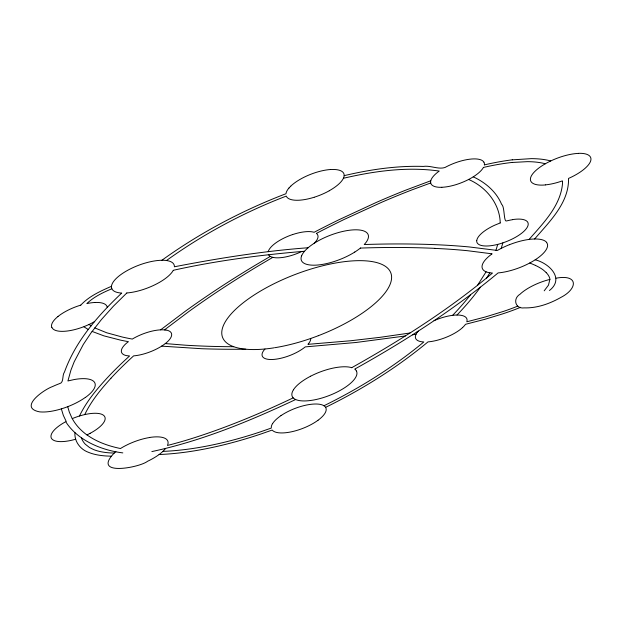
<?xml version="1.0" encoding="UTF-8"?>
<svg xmlns="http://www.w3.org/2000/svg" width="622" height="622" viewBox="0 0 622 622"><rect width="100%" height="100%" fill="white"/><g stroke="black" fill="none" stroke-linecap="round" stroke-linejoin="round"><path stroke-width="0.93" d="M74.943 432.609C74.205 441.441 80.409 449.527 88.596 452.365A102.031 37.063 -21 0 0 106.214 455.98L111.074 456.175M502.848 242.899L501.2 248.388M497.732 244.399L495.959 250.246M301.631 255.751L302.074 254.795A36.006 13.078 -21 0 1 307.307 248.458L308.123 247.735A35.921 13.046 -21 0 1 314.133 243.311M84.755 414.579C91.209 401.003 100.904 389.286 110.957 378.238M79.476 416.001C86.831 400.661 98.082 387.623 109.643 375.315A404.378 146.893 -21 0 1 129.563 355.986L126.359 355.597A26.513 9.633 -21 0 1 126.849 342.893L128.42 341.672A473.14 171.866 -21 0 1 120.209 340.055L103.913 335.857L92.095 331.425M441.9 187.284L443.945 187.144A28.153 10.224 -21 0 0 454.853 184.983A28.387 10.31 -21 0 0 457.839 184.042A29.032 10.551 -21 0 0 483.084 168.018L483.473 167.396M486.093 271.814L477.416 285.49M489.856 272.794L486.521 278.228M272.599 423.535L272.226 424.181A29.794 10.823 -21 0 0 271.285 427.151L271.316 428.068L261.154 431.606A172.753 62.752 -21 0 1 191.249 448.719A181.251 65.839 -21 0 1 162.917 451.385M293.452 389.776L294.408 388.408A34.63 12.58 -21 0 1 310.557 376.232M80.782 305.114C89.086 296.227 100.492 291.096 111.47 286.307M529.089 239.423C543.138 223.337 560.508 206.014 562.513 183.607A150.244 54.573 -21 0 0 562.389 180.878A32.072 11.647 -21 0 1 545.424 184.874M534.64 238.988C549.312 221.813 569.192 202.803 568.524 178.436A32.632 11.857 -21 0 0 585.512 167.94L586.725 166.766A31.473 11.429 -21 0 0 578.53 153.339M544.196 290.824L548.487 285.14L549.856 279.433A30.812 11.188 -21 0 0 521.112 293.234A30.26 10.994 -21 0 0 520.116 294.175C512.559 298.482 515.164 309.204 524.276 307.882C537.276 308.255 550.003 303.614 561.168 297.262C577.854 288.592 578.592 273.975 556.029 278.197M549.444 290.513C564.97 278.477 549.078 263.207 535.2 259.802M126.81 292.97L113.391 306.211L101.44 319.537L91.061 332.84L83.332 344.425L74.181 361.81L70.908 370.183L67.922 380.959L74.08 379.575A33.588 12.199 -21 0 1 85.354 397.497M160.616 329.854L185.333 311.225A532.175 193.31 -21 0 1 255.168 265.314L270.29 256.388M164.449 329.909L188.863 311.513A524.556 190.55 -21 0 1 257.85 266.154L272.786 257.345M318.005 420.27L317.111 420.907A29.024 10.543 -21 0 1 305.456 427.298L302.79 428.387A28.939 10.512 -21 0 1 278.874 432.803L278.221 432.733A29.599 10.753 -21 0 1 272.195 430.059L261.481 433.806A178.903 64.983 -21 0 1 187.735 451.867A187.657 68.163 -21 0 1 159.115 454.526M161.891 260.268C196.521 235.334 234.237 214.753 273.711 198.566A193.909 70.434 -21 0 1 285.972 193.73A31.901 11.593 -21 0 1 288.997 187.968M166.478 260.532C198.791 237.254 233.864 217.863 270.547 202.399A189.088 68.684 -21 0 1 286.26 196.101A31.699 11.515 -21 0 0 290.031 199.25A31.139 11.313 -21 0 0 298.902 200.23A30.758 11.173 -21 0 0 300.527 200.113A30.54 11.095 -21 0 0 313.908 197.337L314.063 197.283M85.261 397.481L83.931 398.407A34.202 12.424 -21 0 1 67.728 406.671L66.997 406.951A34.303 12.456 -21 0 1 53.22 410.917L53.002 410.963A34.023 12.362 -21 0 1 40.951 411.958A33.767 12.269 -21 0 1 39.357 411.811C18.225 407.604 43.828 389.597 52.551 386.565C54.713 385.554 56.913 384.629 59.144 383.782C64.338 382.934 61.811 375.307 64.517 371.94C75.682 340.879 98.082 315.424 121.718 293.063A34.093 12.386 -21 0 1 120.046 292.923L118.926 292.768A34.093 12.386 -21 0 1 111.867 288.787C102.941 292.488 93.922 296.803 86.87 303.559A30.074 10.924 -21 0 1 93.518 302.58L94.723 302.494M354.913 251.972L354.937 251.957A35.936 13.054 -21 0 0 360.441 248.015M354.758 252.073L354.781 252.058A35.695 12.969 -21 0 1 316.108 265.135A35.679 12.961 -21 0 1 313.231 265.19A35.874 13.031 -21 0 1 301.647 255.751M94.622 321.535L93.347 322.258A29.18 10.597 -21 0 1 89.055 324.459A29.879 10.854 -21 0 1 51.921 327.39M329.318 190.744L328.494 191.203A30.54 11.095 -21 0 1 314.374 197.19M351.757 367.672C400.856 340.18 450.289 308.769 492.461 273.05A34.575 12.557 -21 0 1 482.688 269.178L482.345 268.463A34.226 12.432 -21 0 1 486.233 258.845L487.78 257.329A34.451 12.518 -21 0 1 492.134 253.83L467.627 250.72A724.07 263.02 -21 0 0 443.191 248.816L434.933 248.38M122.814 452.894C100.943 450.227 77.214 440.003 65.738 421.716A28.869 10.488 -21 0 0 51.424 434.164L51.074 435.338A28.348 10.302 -21 0 0 52.481 439.552L53.562 440.244A28.348 10.302 -21 0 0 67.946 440.99L69.291 440.757A28.791 10.457 -21 0 0 75.69 439.194M310.565 376.232L311.739 375.634A34.327 12.471 -21 0 1 334.815 367.765L335.382 367.664A34.614 12.572 -21 0 1 348.717 367.019L350.427 367.322A34.832 12.65 -21 0 1 351.772 367.719M323.961 405.746C359.485 388.315 393.329 367.237 423.831 341.968L421.522 341.735A27.454 9.975 -21 0 1 418.225 331.106M325.601 407.356C362.035 389.465 396.758 367.835 428.014 341.875A27.671 10.053 -21 0 0 432.243 341.338L433.324 341.136A27.275 9.905 -21 0 0 462.566 327.6M293.195 397.862C263.09 412.176 232.309 425.168 200.657 435.68A184.781 67.122 -21 0 1 167.458 445.453A31.722 11.523 -21 0 0 149.731 437.453M295.652 399.526C249.484 421.18 201.878 440.866 151.854 451.58M72.269 418.614L73.342 418.171A28.892 10.496 -21 0 1 87.064 414.104L87.477 414.027A28.324 10.286 -21 0 1 104.496 421.164A28.876 10.488 -21 0 1 90.128 433.309M517.714 306.141L513.414 307.836A97.055 35.252 -21 0 1 503.61 311.35L485.331 316.979L466.803 321.792A27.578 10.014 -21 0 0 461.384 315.377L459.72 315.136A27.687 10.061 -21 0 0 448.33 316.046A27.469 9.975 -21 0 0 437.81 319.14A27.298 9.913 -21 0 0 434.047 320.68M509.504 244.656L508.648 244.998A34.918 12.681 -21 0 0 500.352 248.823A34.77 12.627 -21 0 0 497.375 250.464L469.206 246.942A752.69 273.416 -21 0 0 434.817 244.664A868.328 315.424 -21 0 0 364.235 244.539L365.635 242.93A36.022 13.085 -21 0 0 367.167 240.675L367.555 239.944A35.936 13.054 -21 0 0 362.416 230.529L362.051 230.443A35.695 12.969 -21 0 0 317.134 241.476L314.211 243.264A26.769 9.727 -21 0 0 317.896 235.497L317.523 234.634A26.769 9.727 -21 0 0 316.373 233.413A422.245 153.385 -21 0 1 344.813 219.138L381.317 202.43A299.936 108.951 -21 0 1 412.565 189.648L430.712 182.969A28.907 10.504 -21 0 1 432.212 177.752L432.523 177.317A29.172 10.597 -21 0 1 439.249 171.058C407.254 166.525 374.708 170.988 343.468 178.265M318.231 335.732L317.609 335.966M316.987 336.207L315.735 336.673A90.097 32.725 -21 0 1 278.057 347.146L274.916 347.69M500.174 222.964L494.7 225.203A27.189 9.874 -21 0 0 476.771 240.535M430.774 180.769L405.785 190.13A316.038 114.798 -21 0 0 375.96 202.585L338.834 219.807A431.761 156.837 -21 0 0 314.11 232.294L313.13 232.029A26.521 9.633 -21 0 0 295.302 233.732L292.604 234.58M344.199 175.645C370.067 169.542 396.642 165.592 423.271 166.424C430.346 165.25 438.339 169.689 444.971 167.497A28.698 10.426 -21 0 1 458.08 161.868L459.254 161.502A28.161 10.232 -21 0 1 471.593 159.014L472.067 158.975A28.2 10.24 -21 0 1 483.589 161.72L483.877 162.132M173.297 270.29C216.495 260.696 260.47 254.927 304.539 251.257M417.72 331.72L417.144 331.821M416.064 334.232L412.44 334.83M409.984 333.003L380.05 337.334L350.544 340.763L307.937 344.339L308.714 343.414A25.875 9.4 -21 0 0 309.787 341.836L310.051 341.33A25.875 9.4 -21 0 0 310.705 338.477M149.692 437.507L147.321 437.927A31.87 11.577 -21 0 0 130.115 443.463L129.656 443.657A32.188 11.694 -21 0 0 128.046 444.411L125.162 445.85A32.313 11.74 -21 0 0 120.481 448.524C108.625 446.083 96.876 442.001 86.971 434.887A29.11 10.574 -21 0 0 90.136 433.309M512.567 219.69L511.626 219.846A27.36 9.936 -21 0 0 506.611 220.942C503.532 222.427 504.877 206.387 501.604 204.296C496.372 191.739 485.401 182.448 473.256 176.835M274.162 347.815L274.061 347.83A90.097 32.725 -21 0 1 242.86 348.872L240.846 348.561M405.295 335.981L355.955 342.489L305.247 346.889L303.583 348.18A25.875 9.4 -21 0 1 290.979 355.045A25.813 9.377 -21 0 1 266.729 359.073A25.813 9.377 -21 0 1 264.988 349.012M512.264 159.854L531.258 158.641A102.241 37.141 -21 0 1 550.703 160.966M512.349 162.459L527.285 161.658A96.192 34.941 -21 0 1 545.292 163.788M308.108 247.75C263.471 251.016 217.094 258.488 174.393 266.784A33.883 12.308 -21 0 0 144.506 263.277L142.819 263.798A33.044 12.005 -21 0 0 111.532 287.566M114.238 453.065L109.791 452.878A95.951 34.855 -21 0 1 93.463 449.512L89.49 447.521L85.323 444.232A121.352 44.076 -21 0 1 81.459 437.942M161.619 346.143L201.614 348.717A873.132 317.166 -21 0 0 245.737 349.206M165.281 343.577L185.34 345.187A824.889 299.641 -21 0 0 233.732 346.711M165.856 330.095L165.444 330.025A26.746 9.719 -21 0 0 134.406 337.863A26.567 9.649 -21 0 0 132.307 339.076A456.859 165.957 -21 0 1 122.324 337.038L106.735 332.786L94.738 327.895M529.773 262.989L535.379 265.353M468.638 179.47C485.976 186.895 499.793 203.596 500.228 222.94M88.277 329.52L84.04 326.9M91.123 325.85L89.07 324.474M546.271 272.599L543.13 269.862A186.468 67.736 -21 0 0 535.355 265.369M546.676 242.518L547.43 244.042A34.226 12.432 -21 0 1 542.104 254.515L541.902 254.701A34.591 12.564 -21 0 1 528.91 263.44A34.949 12.697 -21 0 1 519.277 267.755A35.267 12.813 -21 0 1 498.098 272.918C453.741 309.756 405.046 341.081 354.734 369.103A35.003 12.712 -21 0 1 356.149 370.549L356.406 370.984M268.564 254.763L268.696 254.966A26.738 9.711 -21 0 0 273.338 257.461L275.134 257.726A26.419 9.594 -21 0 0 301.787 251.482M483.939 162.241L484.227 162.886A28.876 10.488 -21 0 1 484.375 164.869M66.212 421.459L63.343 415.387L61.345 408.879M111.836 288.725L111.501 287.574M67.728 406.679L69.322 412.098L71.888 417.914A314.196 114.129 -21 0 0 86.909 434.918M107.209 307.19L106.922 306.265A30.074 10.924 -21 0 0 94.653 302.502M546.17 272.646A90.174 32.756 -21 0 1 549.98 279.387M165.973 330.018A26.606 9.664 -21 0 1 165.561 343.367A26.606 9.664 -21 0 1 133.629 355.87A391.401 142.174 -21 0 0 110.926 378.238M476.701 240.558A27.135 9.859 -21 0 0 509.815 240.139A27.104 9.843 -21 0 0 527.231 221.556M512.52 219.605A27.104 9.843 -21 0 1 526.803 221.144M430.712 182.969A28.612 10.395 -21 0 0 431.17 184.089A28.153 10.224 -21 0 0 441.83 187.292M356.453 371.07A35.003 12.712 -21 0 1 356.764 371.87A34.832 12.65 -21 0 1 351.103 382.802A34.505 12.533 -21 0 1 337.832 391.673L337.062 392.062A34.334 12.471 -21 0 1 314.507 399.845A34.451 12.518 -21 0 1 312.633 400.179A34.614 12.572 -21 0 1 300.706 400.77A34.933 12.689 -21 0 1 293.46 389.776M57.97 316.497A29.218 10.613 -21 0 1 80.782 305.13M51.797 327.366A29.117 10.574 -21 0 1 57.978 316.497M288.997 188.038A31.699 11.515 -21 0 1 290.762 186.188M330.492 169.542A31.59 11.476 -21 0 1 329.271 190.729M330.438 169.518A30.509 11.079 -21 0 0 316.621 172.24A30.392 11.04 -21 0 0 314.973 172.76A30.532 11.087 -21 0 0 302.432 178.071L299.851 179.501A31.248 11.351 -21 0 0 290.769 186.118M240.854 348.553A90.097 32.725 -21 0 1 265.866 288.002A90.097 32.725 -21 0 1 387.319 267.857A90.097 32.725 -21 0 1 318.246 335.724M578.46 153.401A31.473 11.429 -21 0 0 576.586 153.51A31.854 11.569 -21 0 0 563.866 155.974A32.297 11.732 -21 0 0 559.94 157.218A32.624 11.849 -21 0 0 536.086 170.28A31.497 11.445 -21 0 0 545.37 184.936M115.902 451.704A32.577 11.834 -21 0 0 114.083 453.197C91.481 476.662 139.491 467.69 147.554 461.275A32.266 11.717 -21 0 0 150.47 459.837A32.531 11.818 -21 0 0 165.623 448.446M509.511 244.679A34.848 12.658 -21 0 1 546.66 242.401M272.599 423.59A29.599 10.753 -21 0 1 278.749 417.269A29.273 10.636 -21 0 1 281.02 415.589M318.099 420.208A29.522 10.722 -21 0 0 324.707 413.669A29.755 10.807 -21 0 0 323.176 405.319A29.436 10.691 -21 0 0 318.106 404.098A29.102 10.574 -21 0 0 308.792 404.619A28.892 10.496 -21 0 0 305.876 405.179A28.806 10.465 -21 0 0 293.537 409.019L292.775 409.338A29.001 10.535 -21 0 0 281.02 415.589M360.395 248.077A869.556 315.867 -21 0 1 434.957 248.357M484.359 164.892A135.65 49.278 -21 0 1 512.295 159.815M126.81 292.97A33.666 12.23 -21 0 0 139.725 290.575A33.308 12.098 -21 0 0 143.845 289.308A32.997 11.989 -21 0 0 157.498 283.445L159.698 282.225A32.958 11.973 -21 0 0 173.18 270.492M520.552 307.322A97.156 35.291 -21 0 1 502.249 314.009L484.67 319.366L465.497 324.303A27.181 9.874 -21 0 1 462.706 327.444M268.238 251.708A26.606 9.664 -21 0 1 292.597 234.556M480.417 287.162A379.303 137.781 -21 0 1 456.999 315.027M470.605 294.688A369.6 134.259 -21 0 1 452.614 315.338M483.457 167.427A128.179 46.564 -21 0 1 512.396 162.412"/></g></svg>
